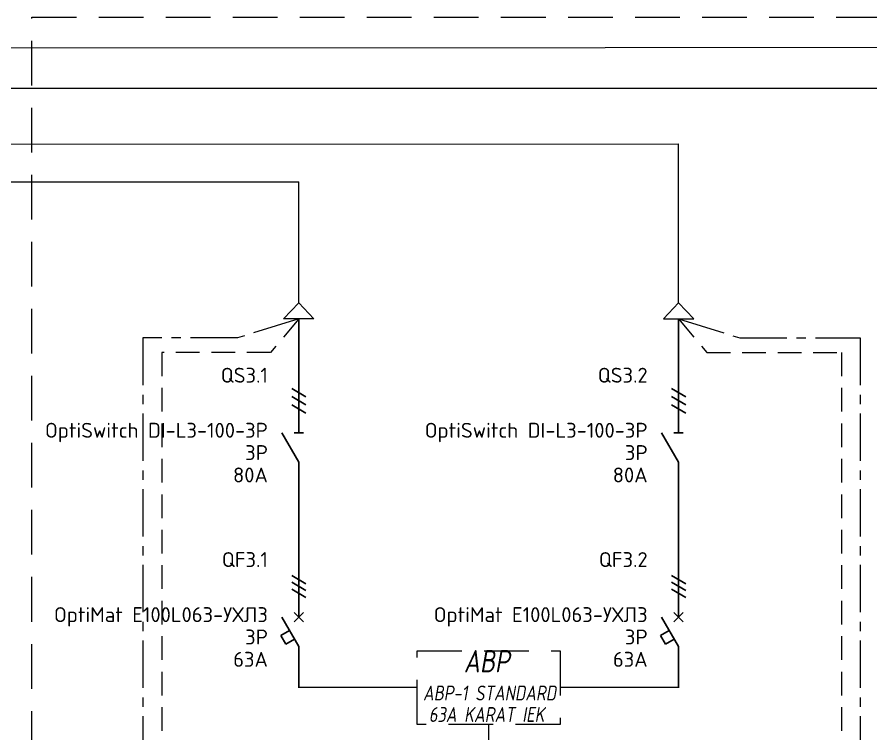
# Model space of a CAD drawing. Header units: millimetres. Extents: x -4379 to 694, y -18291 to 2656.
# Drawn here: x -2173.8 to -2059.1, y -1378 to -1281.7 of the extents above; entities that cross this region are included whole.
import ezdxf
from ezdxf.enums import TextEntityAlignment as Align

# ---------------------------------------------------------------- set-up
doc = ezdxf.new("R2010")
doc.units = ezdxf.units.MM
for name, pattern in [('ACAD_ISO016W100', [9, 6, -3]), ('CENTER', [50.8, 31.75, -6.35, 6.35, -6.35]), ('НЕВИДИМАЯ2', [4.7625, 3.175, -1.5875])]:
    doc.linetypes.add(name, pattern=pattern)
doc.layers.add('EL_TX', color=7, linetype='Continuous', lineweight=25)
doc.layers.add('ЭС АВ', color=7, linetype='Continuous', lineweight=18)
doc.layers.add('Автомат защитный', color=7, linetype='Continuous')
doc.styles.add('SLD_Style', font='isocpeur.ttf', dxfattribs={"width": 0.9})
doc.styles.add('ГОСТ', font='isocpeur.ttf')

# ---------------------------------------------------------------- blocks, each defined once
blk = doc.blocks.new('*U49')
at = {"lineweight": 30}
blk.add_line((-1.49, 52.45), (-1.49, 47.65), dxfattribs=at)
at = {"layer": 'Автомат защитный', "lineweight": 30}
for p, q in [((-2.44, 43.1), (-0.53, 41.99)), ((-2.44, 42.05), (-0.53, 40.94)), ((-2.44, 40.92), (-0.53, 39.81)), ((-1.49, 33.21), (-3.76, 37.16))]:
    blk.add_line(p, q, dxfattribs=at)
at = {"layer": 'ЭС АВ', "color": 7, "linetype": 'Continuous', "lineweight": 30}
for p, q in [((-1.49, 47.65), (-1.49, 37.16)), ((-1.49, 37.79), (-1.49, 37.17)), ((-1.49, 33.21), (-1.49, 27.7))]:
    blk.add_line(p, q, dxfattribs=at)
blk.add_lwpolyline([(-2.12, 37.17), (-0.85, 37.17)], dxfattribs=at)
at = {"layer": 'Автомат защитный', "style": 'SLD_Style'}
for tag, p in [('NUMBER', (-5.64, 44.9)), ('SWITCHTYPE', (-5.64, 41.88)), ('SWITCHNOMINALCURRENT', (-5.64, 39.02)), ('SWITCHRELEASECURRENT', (-5.64, 36.02)), ('RCDTYPE', (-5.64, 33.02)), ('RCDSETPOINT', (-5.64, 30.02))]:
    blk.add_attdef(tag, text='', height=2, dxfattribs=at).set_placement(p, align=Align.MIDDLE_RIGHT)
blk = doc.blocks.new('*U50')
at = {"lineweight": 30}
blk.add_line((-1.49, 52.45), (-1.49, 47.65), dxfattribs=at)
at = {"layer": 'Автомат защитный', "lineweight": 30}
for p, q in [((-2.44, 42.77), (-0.53, 41.66)), ((-2.44, 41.87), (-0.53, 40.76)), ((-2.44, 40.92), (-0.53, 39.81)), ((-1.49, 33.21), (-3.76, 37.16)), ((-3.89, 34.7), (-2.73, 35.37)), ((-3.22, 33.55), (-3.89, 34.7)), ((-2.07, 34.21), (-3.22, 33.55))]:
    blk.add_line(p, q, dxfattribs=at)
at = {"layer": 'ЭС АВ', "color": 7, "linetype": 'Continuous', "lineweight": 30}
for p, q in [((-1.49, 47.65), (-1.49, 37.16)), ((-1.49, 37.79), (-1.49, 37.17)), ((-1.49, 33.21), (-1.49, 27.7))]:
    blk.add_line(p, q, dxfattribs=at)
at = {"layer": 'ЭС АВ', "color": 7, "lineweight": 30}
for q in [(-2.11, 37.78), (-2.11, 36.53), (-0.86, 37.78), (-0.86, 36.53)]:
    blk.add_line((-1.49, 37.16), q, dxfattribs=at)
at = {"layer": 'Автомат защитный', "style": 'SLD_Style'}
for tag, p in [('NUMBER', (-5.64, 44.9)), ('SWITCHTYPE', (-5.64, 41.88)), ('SWITCHRELEASE', (-5.64, 38.88)), ('SWITCHNOMINALCURRENT', (-5.64, 35.88)), ('SWITCHRELEASECURRENT', (-5.64, 32.88)), ('RCDTYPE', (-5.64, 29.88)), ('RCDSETPOINT', (-5.64, 26.88))]:
    blk.add_attdef(tag, text='', height=2, dxfattribs=at).set_placement(p, align=Align.MIDDLE_RIGHT)

msp = doc.modelspace()

# ---------------------------------------------------------------- linework, layer by layer
at = {"layer": 'EL_TX'}
for p, q in [((-2135.935, -1320.088, -0.006), (-2137.967, -1322.264, -0.006)), ((-2135.935, -1320.088, -0.006), (-2133.902, -1322.264, -0.006)), ((-2084.954, -1320.088, -0.006), (-2086.987, -1322.264, -0.006)), ((-2084.954, -1320.088, -0.006), (-2082.921, -1322.264, -0.006)), ((-2133.902, -1322.264, -0.006), (-2137.967, -1322.264, -0.006)), ((-2086.987, -1322.264, -0.006), (-2082.921, -1322.264, -0.006))]:
    msp.add_line(p, q, dxfattribs=at)
at = {"layer": 'EL_TX', "linetype": 'CENTER', "ltscale": 0.2}
for p, q in [((-2135.935, -1322.264, -0.005), (-2144.143, -1324.807, 0.01)), ((-2084.954, -1322.264, -0.005), (-2076.746, -1324.807, 0.01)), ((-2144.143, -1324.807, 0.01), (-2156.868, -1324.807, 0.01)), ((-2156.868, -1324.807, 0.01), (-2156.867, -1399.464, -0.006)), ((-2076.746, -1324.807, 0.01), (-2060.561, -1324.807, 0.01)), ((-2060.561, -1324.807, 0.01), (-2060.561, -1399.464))]:
    msp.add_line(p, q, dxfattribs=at)
at = {"layer": 'EL_TX', "linetype": 'НЕВИДИМАЯ2'}
for p, q in [((-2135.935, -1322.264, -0.005), (-2139.735, -1326.762, -0.005)), ((-2084.954, -1322.264, -0.005), (-2081.154, -1326.762, -0.005)), ((-2154.334, -1326.762, -0.005), (-2154.334, -1401.964, -0.006)), ((-2139.735, -1326.762, -0.005), (-2154.334, -1326.762, -0.005)), ((-2081.154, -1326.762, -0.005), (-2063.095, -1326.762, -0.005)), ((-2063.095, -1326.762, -0.005), (-2063.095, -1401.964, -0.006))]:
    msp.add_line(p, q, dxfattribs=at)
at = {"layer": 'EL_TX', "color": 7, "linetype": 'ACAD_ISO016W100'}
for points, elevation in [([(-1720.574, -1434.905), (-2171.79, -1434.905), (-2171.79, -1281.729), (-1720.574, -1281.729)], -0.006), ([(-2120.033, -1366.799), (-2100.855, -1366.799), (-2100.855, -1376.72), (-2120.033, -1376.72)], -0.007)]:
    msp.add_lwpolyline(points, close=True, dxfattribs=dict(at, elevation=elevation))
at = {"layer": 'EL_TX', "color": 0, "ltscale": 0.2}
for points, elevation in [([(-2569.68, -1285.92), (-1619.972, -1285.737)], -0.011), ([(-2514.007, -1291.276), (-1670.962, -1291.28)], -0.004), ([(-2084.95, -1320.092), (-2084.945, -1298.742)], -0.006), ([(-2135.934, -1320.088), (-2135.934, -1303.864)], -0.006)]:
    msp.add_lwpolyline(points, dxfattribs=dict(at, elevation=elevation))
for points in [[(-2567.112, -1298.988), (-2084.945, -1298.742)], [(-2511.436, -1303.864), (-2135.934, -1303.864)]]:
    msp.add_lwpolyline(points, dxfattribs=at)
at = {"layer": 'EL_TX', "lineweight": 0, "ltscale": 100}
for points, elevation in [([(-2120.033, -1371.76), (-2135.934, -1371.76), (-2135.934, -1366.251)], -0.007), ([(-2084.954, -1366.251), (-2084.954, -1371.76), (-2100.855, -1371.76)], -0.006), ([(-2110.486, -1396.964), (-2110.444, -1376.72)], -0.007)]:
    msp.add_lwpolyline(points, dxfattribs=dict(at, elevation=elevation))

# ---------------------------------------------------------------- block references
at = {"layer": 'EL_TX', "lineweight": 0}
ref = msp.add_blockref('*U49', (-2134.446, -1374.714, -0.006), dxfattribs=at)
ref.add_attrib('NUMBER', 'QS3.1', dxfattribs={"layer": 'Автомат защитный', "height": 2, "style": 'SLD_Style'}).set_placement((-2140.084, -1329.814, -0.006), align=Align.MIDDLE_RIGHT)
ref.add_attrib('SWITCHTYPE', ' OptiSwitch DI-L3-100-3P', dxfattribs={"layer": 'Автомат защитный', "height": 2, "style": 'SLD_Style'}).set_placement((-2140.084, -1337.207, -0.006), align=Align.MIDDLE_RIGHT)
ref.add_attrib('SWITCHRELEASE', '3Р', dxfattribs={"layer": 'Автомат защитный', "height": 2, "style": 'SLD_Style'}).set_placement((-2140.084, -1340.207, -0.006), align=Align.MIDDLE_RIGHT)
ref.add_attrib('SWITCHNOMINALCURRENT', '80А', dxfattribs={"layer": 'Автомат защитный', "height": 2, "style": 'SLD_Style'}).set_placement((-2140.084, -1343.207, -0.006), align=Align.MIDDLE_RIGHT)
ref = msp.add_blockref('*U49', (-2083.467, -1374.714, -0.006), dxfattribs=at)
ref.add_attrib('NUMBER', 'QS3.2', dxfattribs={"layer": 'Автомат защитный', "height": 2, "style": 'SLD_Style'}).set_placement((-2089.104, -1329.814, -0.006), align=Align.MIDDLE_RIGHT)
ref.add_attrib('SWITCHTYPE', ' OptiSwitch DI-L3-100-3P', dxfattribs={"layer": 'Автомат защитный', "height": 2, "style": 'SLD_Style'}).set_placement((-2089.104, -1337.207, -0.006), align=Align.MIDDLE_RIGHT)
ref.add_attrib('SWITCHRELEASE', '3Р', dxfattribs={"layer": 'Автомат защитный', "height": 2, "style": 'SLD_Style'}).set_placement((-2089.104, -1340.207, -0.006), align=Align.MIDDLE_RIGHT)
ref.add_attrib('SWITCHNOMINALCURRENT', '80А', dxfattribs={"layer": 'Автомат защитный', "height": 2, "style": 'SLD_Style'}).set_placement((-2089.104, -1343.207, -0.006), align=Align.MIDDLE_RIGHT)
ref = msp.add_blockref('*U50', (-2134.446, -1399.467, -0.007), dxfattribs=at)
ref.add_attrib('NUMBER', 'QF3.1', dxfattribs={"layer": 'Автомат защитный', "height": 2, "style": 'SLD_Style'}).set_placement((-2140.084, -1354.566, -0.007), align=Align.MIDDLE_RIGHT)
ref.add_attrib('SWITCHTYPE', 'OptiMat E100L063-УХЛ3', dxfattribs={"layer": 'Автомат защитный', "height": 2, "style": 'SLD_Style'}).set_placement((-2140.084, -1361.96, -0.007), align=Align.MIDDLE_RIGHT)
ref.add_attrib('SWITCHRELEASE', '3Р', dxfattribs={"layer": 'Автомат защитный', "height": 2, "style": 'SLD_Style'}).set_placement((-2140.084, -1364.96, -0.007), align=Align.MIDDLE_RIGHT)
ref.add_attrib('SWITCHNOMINALCURRENT', '63А', dxfattribs={"layer": 'Автомат защитный', "height": 2, "style": 'SLD_Style'}).set_placement((-2140.084, -1367.96, -0.007), align=Align.MIDDLE_RIGHT)
ref = msp.add_blockref('*U50', (-2083.467, -1399.467, -0.006), dxfattribs=at)
ref.add_attrib('NUMBER', 'QF3.2', dxfattribs={"layer": 'Автомат защитный', "height": 2, "style": 'SLD_Style'}).set_placement((-2089.104, -1354.566, -0.006), align=Align.MIDDLE_RIGHT)
ref.add_attrib('SWITCHTYPE', 'OptiMat E100L063-УХЛ3', dxfattribs={"layer": 'Автомат защитный', "height": 2, "style": 'SLD_Style'}).set_placement((-2089.104, -1361.96, -0.006), align=Align.MIDDLE_RIGHT)
ref.add_attrib('SWITCHRELEASE', '3Р', dxfattribs={"layer": 'Автомат защитный', "height": 2, "style": 'SLD_Style'}).set_placement((-2089.104, -1364.96, -0.006), align=Align.MIDDLE_RIGHT)
ref.add_attrib('SWITCHNOMINALCURRENT', '63А', dxfattribs={"layer": 'Автомат защитный', "height": 2, "style": 'SLD_Style'}).set_placement((-2089.104, -1367.96, -0.006), align=Align.MIDDLE_RIGHT)

# ---------------------------------------------------------------- texts
at = {"layer": 'EL_TX', "linetype": 'Continuous', "style": 'ГОСТ', "oblique": 10, "width": 0.8}
msp.add_text('АВР', height=3, dxfattribs=at).set_placement((-2113.791, -1369.715, 0.026))
at = {"layer": 'EL_TX', "linetype": 'НЕВИДИМАЯ2', "style": 'ГОСТ', "oblique": 10, "width": 0.8}
for s, p in [('АВР-1 STANDARD', (-2119.264, -1373.483, -0.137)), ('63А KARAT IEK', (-2118.483, -1376.369, -0.137))]:
    msp.add_text(s, height=2, dxfattribs=at).set_placement(p)

doc.saveas('drawing.dxf')
